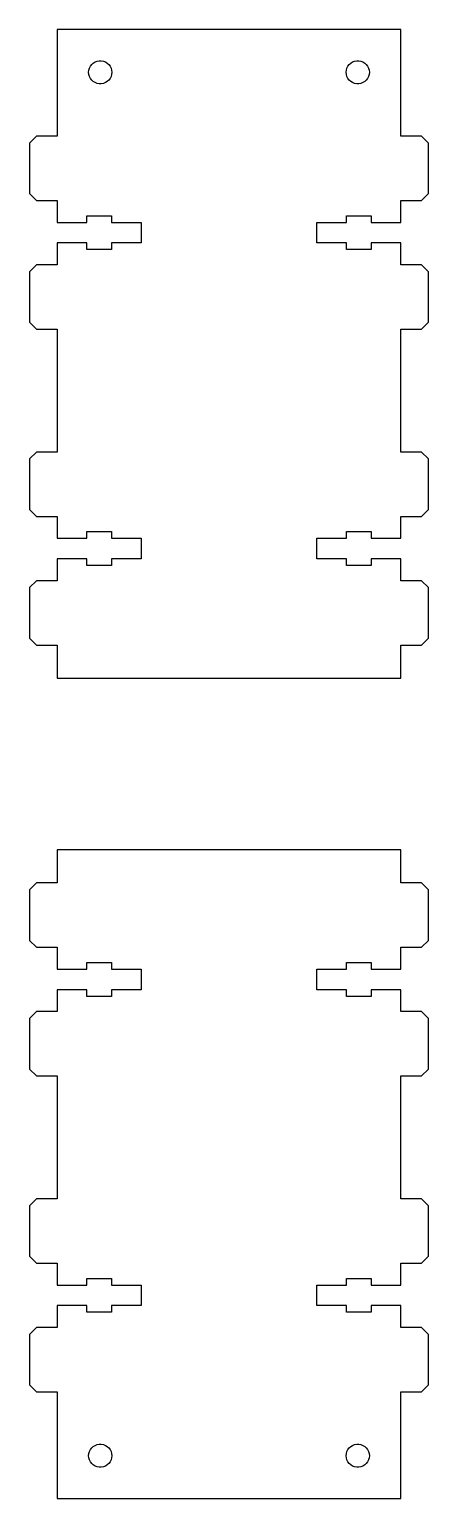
# Model space of a CAD drawing. Header units: metres. Extents: x -46 to 46, y -171 to 171.
import ezdxf

# ---------------------------------------------------------------- set-up
doc = ezdxf.new("R2010")
doc.units = ezdxf.units.M

msp = doc.modelspace()

# ---------------------------------------------------------------- linework, layer by layer
for p, q in [((40, 171.3), (-40, 171.3)), ((-40, 171.3), (-40, 146.407)), ((40, 146.407), (40, 171.3)), ((-32.7, 161.3), (-32.654, 161.796)), ((-32.654, 160.804), (-32.7, 161.3)), ((-32.654, 161.796), (-32.5177, 162.275)), ((-32.5177, 162.275), (-32.2956, 162.721)), ((-32.2956, 162.721), (-31.9953, 163.119)), ((-31.9953, 163.119), (-31.6271, 163.455)), ((-31.6271, 163.455), (-31.2035, 163.717)), ((-31.2035, 163.717), (-30.7389, 163.897)), ((-30.7389, 163.897), (-30.2491, 163.988)), ((-30.2491, 163.988), (-29.7509, 163.988)), ((-29.7509, 163.988), (-29.2611, 163.897)), ((-29.2611, 163.897), (-28.7965, 163.717)), ((-28.7965, 163.717), (-28.3729, 163.455)), ((-28.3729, 163.455), (-28.0047, 163.119)), ((-28.0047, 163.119), (-27.7044, 162.721)), ((-27.7044, 162.721), (-27.4823, 162.275)), ((-27.4823, 162.275), (-27.346, 161.796)), ((-27.346, 161.796), (-27.3, 161.3)), ((-27.3, 161.3), (-27.346, 160.804)), ((27.3, 161.3), (27.346, 161.796)), ((27.346, 160.804), (27.3, 161.3)), ((27.346, 161.796), (27.4823, 162.275)), ((27.4823, 162.275), (27.7044, 162.721)), ((27.7044, 162.721), (28.0047, 163.119)), ((28.0047, 163.119), (28.3729, 163.455)), ((28.3729, 163.455), (28.7965, 163.717)), ((28.7965, 163.717), (29.2611, 163.897)), ((29.2611, 163.897), (29.7509, 163.988)), ((29.7509, 163.988), (30.2491, 163.988)), ((30.2491, 163.988), (30.7389, 163.897)), ((30.7389, 163.897), (31.2035, 163.717)), ((31.2035, 163.717), (31.6271, 163.455)), ((31.6271, 163.455), (31.9953, 163.119)), ((31.9953, 163.119), (32.2956, 162.721)), ((32.2956, 162.721), (32.5177, 162.275)), ((32.5177, 162.275), (32.654, 161.796)), ((32.654, 161.796), (32.7, 161.3)), ((32.7, 161.3), (32.654, 160.804)), ((-32.5177, 160.325), (-32.654, 160.804)), ((-32.2956, 159.879), (-32.5177, 160.325)), ((-31.9953, 159.481), (-32.2956, 159.879)), ((-31.6271, 159.145), (-31.9953, 159.481)), ((-31.2035, 158.883), (-31.6271, 159.145)), ((-30.7389, 158.703), (-31.2035, 158.883)), ((-30.2491, 158.612), (-30.7389, 158.703)), ((-29.7509, 158.612), (-30.2491, 158.612)), ((-29.2611, 158.703), (-29.7509, 158.612)), ((-28.7965, 158.883), (-29.2611, 158.703)), ((-28.3729, 159.145), (-28.7965, 158.883)), ((-28.0047, 159.481), (-28.3729, 159.145)), ((-27.7044, 159.879), (-28.0047, 159.481)), ((-27.4823, 160.325), (-27.7044, 159.879)), ((-27.346, 160.804), (-27.4823, 160.325)), ((27.4823, 160.325), (27.346, 160.804)), ((27.7044, 159.879), (27.4823, 160.325)), ((28.0047, 159.481), (27.7044, 159.879)), ((28.3729, 159.145), (28.0047, 159.481)), ((28.7965, 158.883), (28.3729, 159.145)), ((29.2611, 158.703), (28.7965, 158.883)), ((29.7509, 158.612), (29.2611, 158.703)), ((30.2491, 158.612), (29.7509, 158.612)), ((30.7389, 158.703), (30.2491, 158.612)), ((31.2035, 158.883), (30.7389, 158.703)), ((31.6271, 159.145), (31.2035, 158.883)), ((31.9953, 159.481), (31.6271, 159.145)), ((32.2956, 159.879), (31.9953, 159.481)), ((32.5177, 160.325), (32.2956, 159.879)), ((32.654, 160.804), (32.5177, 160.325)), ((-44.875, 146.407), (-46.5, 144.782)), ((-46.5, 144.782), (-46.5, 133.032)), ((-40, 146.407), (-44.875, 146.407)), ((44.875, 146.407), (40, 146.407)), ((46.5, 144.782), (44.875, 146.407)), ((46.5, 133.032), (46.5, 144.782)), ((-46.5, 133.032), (-44.875, 131.407)), ((-44.875, 131.407), (-40, 131.407)), ((-40, 131.407), (-40, 126.307)), ((40, 126.307), (40, 131.407)), ((40, 131.407), (44.875, 131.407)), ((44.875, 131.407), (46.5, 133.032)), ((-33.1, 126.307), (-33.1, 127.857)), ((-33.1, 127.857), (-27.4, 127.857)), ((-27.4, 127.857), (-27.4, 126.307)), ((27.4, 126.307), (27.4, 127.857)), ((27.4, 127.857), (33.1, 127.857)), ((33.1, 127.857), (33.1, 126.307)), ((-40, 126.307), (-33.1, 126.307)), ((-27.4, 126.307), (-20.5, 126.307)), ((-20.5, 126.307), (-20.5, 121.507)), ((20.5, 121.507), (20.5, 126.307)), ((20.5, 126.307), (27.4, 126.307)), ((33.1, 126.307), (40, 126.307)), ((-33.1, 121.507), (-40, 121.507)), ((-40, 121.507), (-40, 116.407)), ((-33.1, 119.957), (-33.1, 121.507)), ((-27.4, 119.957), (-33.1, 119.957)), ((-20.5, 121.507), (-27.4, 121.507)), ((-27.4, 121.507), (-27.4, 119.957)), ((27.4, 121.507), (20.5, 121.507)), ((27.4, 119.957), (27.4, 121.507)), ((33.1, 119.957), (27.4, 119.957)), ((40, 121.507), (33.1, 121.507)), ((33.1, 121.507), (33.1, 119.957)), ((40, 116.407), (40, 121.507)), ((-44.875, 116.407), (-46.5, 114.782)), ((-46.5, 114.782), (-46.5, 103.032)), ((-40, 116.407), (-44.875, 116.407)), ((44.875, 116.407), (40, 116.407)), ((46.5, 114.782), (44.875, 116.407)), ((46.5, 103.032), (46.5, 114.782)), ((-46.5, 103.032), (-44.875, 101.407)), ((44.875, 101.407), (46.5, 103.032)), ((-44.875, 101.407), (-40, 101.407)), ((-40, 101.407), (-40, 72.748)), ((40, 72.748), (40, 101.407)), ((40, 101.407), (44.875, 101.407)), ((-44.875, 72.748), (-46.5, 71.123)), ((-40, 72.748), (-44.875, 72.748)), ((44.875, 72.748), (40, 72.748)), ((46.5, 71.123), (44.875, 72.748)), ((-46.5, 71.123), (-46.5, 59.373)), ((46.5, 59.373), (46.5, 71.123)), ((-46.5, 59.373), (-44.875, 57.748)), ((44.875, 57.748), (46.5, 59.373)), ((-44.875, 57.748), (-40, 57.748)), ((-40, 57.748), (-40, 52.648)), ((40, 52.648), (40, 57.748)), ((40, 57.748), (44.875, 57.748)), ((-40, 52.648), (-33.1, 52.648)), ((-33.1, 52.648), (-33.1, 54.198)), ((-33.1, 54.198), (-27.4, 54.198)), ((-27.4, 54.198), (-27.4, 52.648)), ((-27.4, 52.648), (-20.5, 52.648)), ((-20.5, 52.648), (-20.5, 47.848)), ((20.5, 47.848), (20.5, 52.648)), ((20.5, 52.648), (27.4, 52.648)), ((27.4, 52.648), (27.4, 54.198)), ((27.4, 54.198), (33.1, 54.198)), ((33.1, 54.198), (33.1, 52.648)), ((33.1, 52.648), (40, 52.648)), ((-33.1, 47.848), (-40, 47.848)), ((-40, 47.848), (-40, 42.748)), ((-33.1, 46.298), (-33.1, 47.848)), ((-27.4, 46.298), (-33.1, 46.298)), ((-20.5, 47.848), (-27.4, 47.848)), ((-27.4, 47.848), (-27.4, 46.298)), ((27.4, 47.848), (20.5, 47.848)), ((27.4, 46.298), (27.4, 47.848)), ((33.1, 46.298), (27.4, 46.298)), ((40, 47.848), (33.1, 47.848)), ((33.1, 47.848), (33.1, 46.298)), ((40, 42.748), (40, 47.848)), ((-44.875, 42.748), (-46.5, 41.123)), ((-46.5, 41.123), (-46.5, 29.373)), ((-40, 42.748), (-44.875, 42.748)), ((44.875, 42.748), (40, 42.748)), ((46.5, 41.123), (44.875, 42.748)), ((46.5, 29.373), (46.5, 41.123)), ((-46.5, 29.373), (-44.875, 27.748)), ((-44.875, 27.748), (-40, 27.748)), ((-40, 27.748), (-40, 20)), ((40, 27.748), (44.875, 27.748)), ((40, 20), (40, 27.748)), ((44.875, 27.748), (46.5, 29.373)), ((-40, 20), (40, 20)), ((40, -20), (-40, -20)), ((-40, -20), (-40, -27.748)), ((40, -27.748), (40, -20)), ((-44.875, -27.748), (-46.5, -29.373)), ((-46.5, -29.373), (-46.5, -41.123)), ((-40, -27.748), (-44.875, -27.748)), ((44.875, -27.748), (40, -27.748)), ((46.5, -29.373), (44.875, -27.748)), ((46.5, -41.123), (46.5, -29.373)), ((-46.5, -41.123), (-44.875, -42.748)), ((-44.875, -42.748), (-40, -42.748)), ((-40, -42.748), (-40, -47.848)), ((40, -47.848), (40, -42.748)), ((40, -42.748), (44.875, -42.748)), ((44.875, -42.748), (46.5, -41.123)), ((-40, -47.848), (-33.1, -47.848)), ((-33.1, -47.848), (-33.1, -46.298)), ((-33.1, -46.298), (-27.4, -46.298)), ((-27.4, -46.298), (-27.4, -47.848)), ((-27.4, -47.848), (-20.5, -47.848)), ((-20.5, -47.848), (-20.5, -52.648)), ((20.5, -52.648), (20.5, -47.848)), ((20.5, -47.848), (27.4, -47.848)), ((27.4, -47.848), (27.4, -46.298)), ((27.4, -46.298), (33.1, -46.298)), ((33.1, -46.298), (33.1, -47.848)), ((33.1, -47.848), (40, -47.848)), ((-33.1, -52.648), (-40, -52.648)), ((-40, -52.648), (-40, -57.748)), ((-33.1, -54.198), (-33.1, -52.648)), ((-27.4, -54.198), (-33.1, -54.198)), ((-20.5, -52.648), (-27.4, -52.648)), ((-27.4, -52.648), (-27.4, -54.198)), ((27.4, -52.648), (20.5, -52.648)), ((27.4, -54.198), (27.4, -52.648)), ((33.1, -54.198), (27.4, -54.198)), ((40, -52.648), (33.1, -52.648)), ((33.1, -52.648), (33.1, -54.198)), ((40, -57.748), (40, -52.648)), ((-44.875, -57.748), (-46.5, -59.373)), ((-40, -57.748), (-44.875, -57.748)), ((44.875, -57.748), (40, -57.748)), ((46.5, -59.373), (44.875, -57.748)), ((-46.5, -59.373), (-46.5, -71.123)), ((46.5, -71.123), (46.5, -59.373)), ((-46.5, -71.123), (-44.875, -72.748)), ((44.875, -72.748), (46.5, -71.123)), ((-44.875, -72.748), (-40, -72.748)), ((-40, -72.748), (-40, -101.407)), ((40, -101.407), (40, -72.748)), ((40, -72.748), (44.875, -72.748)), ((-44.875, -101.407), (-46.5, -103.032)), ((-40, -101.407), (-44.875, -101.407)), ((44.875, -101.407), (40, -101.407)), ((46.5, -103.032), (44.875, -101.407)), ((-46.5, -103.032), (-46.5, -114.782)), ((46.5, -114.782), (46.5, -103.032)), ((-46.5, -114.782), (-44.875, -116.407)), ((-44.875, -116.407), (-40, -116.407)), ((-40, -116.407), (-40, -121.507)), ((40, -121.507), (40, -116.407)), ((40, -116.407), (44.875, -116.407)), ((44.875, -116.407), (46.5, -114.782)), ((-40, -121.507), (-33.1, -121.507)), ((-33.1, -121.507), (-33.1, -119.957)), ((-33.1, -119.957), (-27.4, -119.957)), ((-27.4, -119.957), (-27.4, -121.507)), ((-27.4, -121.507), (-20.5, -121.507)), ((-20.5, -121.507), (-20.5, -126.307)), ((20.5, -126.307), (20.5, -121.507)), ((20.5, -121.507), (27.4, -121.507)), ((27.4, -121.507), (27.4, -119.957)), ((27.4, -119.957), (33.1, -119.957)), ((33.1, -119.957), (33.1, -121.507)), ((33.1, -121.507), (40, -121.507)), ((-33.1, -126.307), (-40, -126.307)), ((-40, -126.307), (-40, -131.407)), ((-33.1, -127.857), (-33.1, -126.307)), ((-20.5, -126.307), (-27.4, -126.307)), ((-27.4, -126.307), (-27.4, -127.857)), ((27.4, -126.307), (20.5, -126.307)), ((27.4, -127.857), (27.4, -126.307)), ((40, -126.307), (33.1, -126.307)), ((33.1, -126.307), (33.1, -127.857)), ((40, -131.407), (40, -126.307)), ((-27.4, -127.857), (-33.1, -127.857)), ((33.1, -127.857), (27.4, -127.857)), ((-44.875, -131.407), (-46.5, -133.032)), ((-46.5, -133.032), (-46.5, -144.782)), ((-40, -131.407), (-44.875, -131.407)), ((44.875, -131.407), (40, -131.407)), ((46.5, -133.032), (44.875, -131.407)), ((46.5, -144.782), (46.5, -133.032)), ((-46.5, -144.782), (-44.875, -146.407)), ((-44.875, -146.407), (-40, -146.407)), ((-40, -146.407), (-40, -171.3)), ((40, -146.407), (44.875, -146.407)), ((40, -171.3), (40, -146.407)), ((44.875, -146.407), (46.5, -144.782)), ((-32.7, -161.3), (-32.654, -160.804)), ((-32.654, -160.804), (-32.5177, -160.325)), ((-32.5177, -160.325), (-32.2956, -159.879)), ((-32.2956, -159.879), (-31.9953, -159.481)), ((-31.9953, -159.481), (-31.6271, -159.145)), ((-31.6271, -159.145), (-31.2035, -158.883)), ((-31.2035, -158.883), (-30.7389, -158.703)), ((-30.7389, -158.703), (-30.2491, -158.612)), ((-30.2491, -158.612), (-29.7509, -158.612)), ((-29.7509, -158.612), (-29.2611, -158.703)), ((-29.2611, -158.703), (-28.7965, -158.883)), ((-28.7965, -158.883), (-28.3729, -159.145)), ((-28.3729, -159.145), (-28.0047, -159.481)), ((-28.0047, -159.481), (-27.7044, -159.879)), ((-27.7044, -159.879), (-27.4823, -160.325)), ((-27.4823, -160.325), (-27.346, -160.804)), ((-27.346, -160.804), (-27.3, -161.3)), ((27.3, -161.3), (27.346, -160.804)), ((27.346, -160.804), (27.4823, -160.325)), ((27.4823, -160.325), (27.7044, -159.879)), ((27.7044, -159.879), (28.0047, -159.481)), ((28.0047, -159.481), (28.3729, -159.145)), ((28.3729, -159.145), (28.7965, -158.883)), ((28.7965, -158.883), (29.2611, -158.703)), ((29.2611, -158.703), (29.7509, -158.612)), ((29.7509, -158.612), (30.2491, -158.612)), ((30.2491, -158.612), (30.7389, -158.703)), ((30.7389, -158.703), (31.2035, -158.883)), ((31.2035, -158.883), (31.6271, -159.145)), ((31.6271, -159.145), (31.9953, -159.481)), ((31.9953, -159.481), (32.2956, -159.879)), ((32.2956, -159.879), (32.5177, -160.325)), ((32.5177, -160.325), (32.654, -160.804)), ((32.654, -160.804), (32.7, -161.3)), ((-32.654, -161.796), (-32.7, -161.3)), ((-32.5177, -162.275), (-32.654, -161.796)), ((-32.2956, -162.721), (-32.5177, -162.275)), ((-31.9953, -163.119), (-32.2956, -162.721)), ((-31.6271, -163.455), (-31.9953, -163.119)), ((-31.2035, -163.717), (-31.6271, -163.455)), ((-30.7389, -163.897), (-31.2035, -163.717)), ((-30.2491, -163.988), (-30.7389, -163.897)), ((-29.7509, -163.988), (-30.2491, -163.988)), ((-29.2611, -163.897), (-29.7509, -163.988)), ((-28.7965, -163.717), (-29.2611, -163.897)), ((-28.3729, -163.455), (-28.7965, -163.717)), ((-28.0047, -163.119), (-28.3729, -163.455)), ((-27.7044, -162.721), (-28.0047, -163.119)), ((-27.4823, -162.275), (-27.7044, -162.721)), ((-27.346, -161.796), (-27.4823, -162.275)), ((-27.3, -161.3), (-27.346, -161.796)), ((27.346, -161.796), (27.3, -161.3)), ((27.4823, -162.275), (27.346, -161.796)), ((27.7044, -162.721), (27.4823, -162.275)), ((28.0047, -163.119), (27.7044, -162.721)), ((28.3729, -163.455), (28.0047, -163.119)), ((28.7965, -163.717), (28.3729, -163.455)), ((29.2611, -163.897), (28.7965, -163.717)), ((29.7509, -163.988), (29.2611, -163.897)), ((30.2491, -163.988), (29.7509, -163.988)), ((30.7389, -163.897), (30.2491, -163.988)), ((31.2035, -163.717), (30.7389, -163.897)), ((31.6271, -163.455), (31.2035, -163.717)), ((31.9953, -163.119), (31.6271, -163.455)), ((32.2956, -162.721), (31.9953, -163.119)), ((32.5177, -162.275), (32.2956, -162.721)), ((32.654, -161.796), (32.5177, -162.275)), ((32.7, -161.3), (32.654, -161.796)), ((-40, -171.3), (40, -171.3))]:
    msp.add_line(p, q)

doc.saveas('drawing.dxf')
